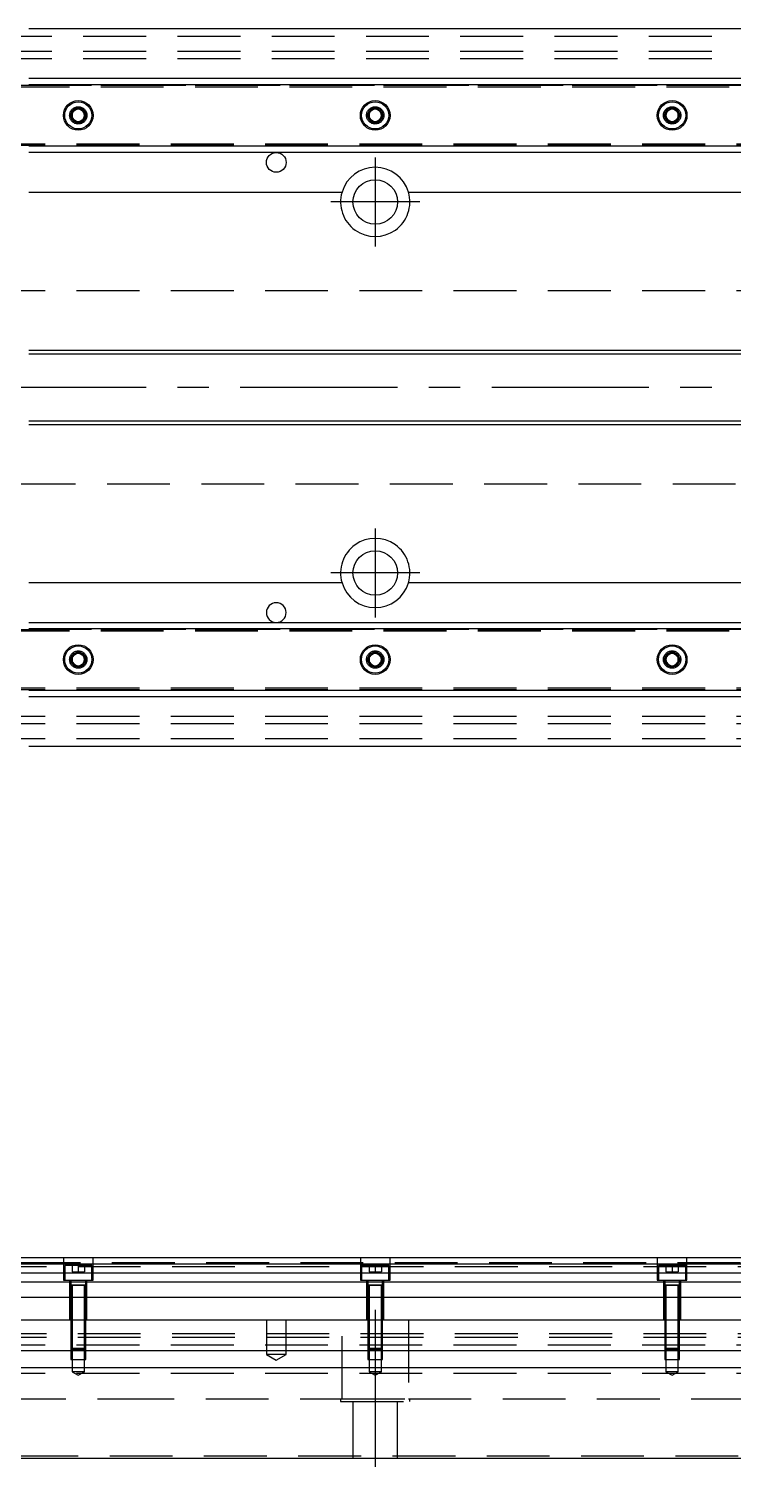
# Model space of a CAD drawing. Extents: x -10 to 845, y -288 to 77.
# Drawn here: x 370 to 512.3, y -218.4 to 72.5 of the extents above; entities that cross this region are included whole.
import ezdxf

# ---------------------------------------------------------------- set-up
doc = ezdxf.new("R2010")
doc.units = 0
doc.linetypes.add('CENTER', pattern=[50.8, 31.75, -6.35, 6.35, -6.35])
doc.linetypes.add('DASHED', pattern=[19.05, 12.7, -6.35])
doc.layers.get('0').update_dxf_attribs({"linetype": 'CONTINUOUS'})
doc.layers.add('CENTER', color=1, linetype='CENTER')

msp = doc.modelspace()

# ---------------------------------------------------------------- linework, layer by layer
at = {"color": 3, "linetype": 'DASHED'}
for p, q in [((0, 71), (640, 71)), ((0, 68), (640, 68)), ((0, 66.5), (640, 66.5)), ((365.5, 61.1), (640, 61.1)), ((370, 61.1147), (640, 61.1147)), ((365.5, 60.8), (640, 60.8)), ((378.5, 55), (378.52041, 55.24661)), ((438.5, 55), (438.52041, 55.24661)), ((498.5, 55), (498.52041, 55.24661)), ((640, 49.2), (365.5, 49.2)), ((640, 48.9), (365.5, 48.9)), ((640, 48.8853), (370, 48.8853)), ((640, 19.5), (61.969694, 19.5)), ((61.969694, -19.5), (640, -19.5)), ((365.5, -48.9), (640, -48.9)), ((365.5, -49.2), (640, -49.2)), ((370, -48.8853), (640, -48.8853)), ((381.477374, -54.74045), (381.5, -55)), ((441.477374, -54.74045), (441.5, -55)), ((501.477374, -54.74045), (501.5, -55)), ((640, -60.8), (365.5, -60.8)), ((640, -61.1), (365.5, -61.1)), ((640, -61.1147), (370, -61.1147)), ((640, -66.5), (0, -66.5)), ((640, -68), (0, -68)), ((640, -71), (0, -71)), ((590, -176.95), (365.5, -176.95)), ((377, -175.95), (377, -180.45)), ((382.75, -177.45), (377.25, -177.45)), ((377.25, -177.45), (377.25, -180.45)), ((378.75, -177.45), (378.75, -178.75)), ((380, -177.45), (380, -178.75)), ((381.25, -177.45), (381.25, -178.75)), ((382.75, -180.45), (382.75, -177.45)), ((383, -180.45), (383, -175.95)), ((437, -175.95), (437, -180.45)), ((442.75, -177.45), (437.25, -177.45)), ((437.25, -177.45), (437.25, -180.45)), ((438.75, -177.45), (438.75, -178.75)), ((440, -177.45), (440, -178.75)), ((441.25, -177.45), (441.25, -178.75)), ((442.75, -180.45), (442.75, -177.45)), ((443, -180.45), (443, -175.95)), ((497, -175.95), (497, -180.45)), ((502.75, -177.45), (497.25, -177.45)), ((497.25, -177.45), (497.25, -180.45)), ((498.75, -177.45), (498.75, -178.75)), ((500, -177.45), (500, -178.75)), ((501.25, -177.45), (501.25, -178.75)), ((502.75, -180.45), (502.75, -177.45)), ((503, -180.45), (503, -175.95)), ((37, -177.7), (590, -177.7)), ((378.75, -178.75), (380, -178.75)), ((380, -178.75), (381.25, -178.75)), ((438.75, -178.75), (440, -178.75)), ((440, -178.75), (441.25, -178.75)), ((498.75, -178.75), (500, -178.75)), ((500, -178.75), (501.25, -178.75)), ((377, -180.45), (383, -180.45)), ((378.25, -180.45), (378.25, -188.45)), ((381.500006, -181.45), (378.499994, -181.45)), ((379.998804, -181.45), (378.499994, -181.45)), ((381.500006, -181.45), (378.499994, -181.45)), ((378.5, -180.45), (378.5, -181.45)), ((378.5, -181.445), (378.5, -181.45)), ((378.5, -181.45), (378.62467, -181.45)), ((378.624678, -181.45), (378.5, -181.45)), ((378.5, -181.45), (378.5, -188.45)), ((378.5, -181.45), (378.5, -181.455)), ((378.62467, -181.45), (381.375392, -181.45)), ((379.998804, -181.45), (378.624678, -181.45)), ((378.75, -181.45), (378.75, -188.45)), ((381.500006, -181.45), (379.998804, -181.45)), ((381.37533, -181.45), (379.998804, -181.45)), ((381.25, -188.45), (381.25, -181.45)), ((381.5, -181.45), (381.37533, -181.45)), ((381.375392, -181.45), (381.5, -181.45)), ((381.5, -181.45), (381.5, -180.45)), ((381.5, -181.45), (381.5, -181.445)), ((381.5, -188.45), (381.5, -181.45)), ((381.5, -181.455), (381.5, -181.45)), ((381.75, -188.45), (381.75, -180.45)), ((437, -180.45), (443, -180.45)), ((438.25, -180.45), (438.25, -188.45)), ((441.500006, -181.45), (438.499994, -181.45)), ((439.998804, -181.45), (438.499994, -181.45)), ((438.5, -180.45), (438.5, -181.45)), ((438.5, -181.445), (438.5, -181.45)), ((438.5, -181.45), (438.62467, -181.45)), ((438.624678, -181.45), (438.5, -181.45)), ((438.5, -181.45), (438.5, -181.455)), ((438.5, -181.45), (438.5, -188.45)), ((438.62467, -181.45), (441.375392, -181.45)), ((439.998804, -181.45), (438.624678, -181.45)), ((438.75, -181.45), (438.75, -188.45)), ((441.500006, -181.45), (439.998804, -181.45)), ((441.37533, -181.45), (439.998804, -181.45)), ((441.25, -188.45), (441.25, -181.45)), ((441.5, -181.45), (441.37533, -181.45)), ((441.375392, -181.45), (441.5, -181.45)), ((441.5, -181.45), (441.5, -180.45)), ((441.5, -181.45), (441.5, -181.445)), ((441.5, -181.455), (441.5, -181.45)), ((441.5, -188.45), (441.5, -181.45)), ((441.75, -188.45), (441.75, -180.45)), ((497, -180.45), (503, -180.45)), ((498.25, -180.45), (498.25, -188.45)), ((501.500006, -181.45), (498.499994, -181.45)), ((499.998804, -181.45), (498.499994, -181.45)), ((498.5, -180.45), (498.5, -181.45)), ((498.5, -181.445), (498.5, -181.45)), ((498.5, -181.45), (498.62467, -181.45)), ((498.624678, -181.45), (498.5, -181.45)), ((498.5, -181.45), (498.5, -181.455)), ((498.5, -181.45), (498.5, -188.45)), ((498.62467, -181.45), (501.375392, -181.45)), ((499.998804, -181.45), (498.624678, -181.45)), ((498.75, -181.45), (498.75, -188.45)), ((501.500006, -181.45), (499.998804, -181.45)), ((501.37533, -181.45), (499.998804, -181.45)), ((501.25, -188.45), (501.25, -181.45)), ((501.5, -181.45), (501.37533, -181.45)), ((501.375392, -181.45), (501.5, -181.45)), ((501.5, -181.45), (501.5, -180.45)), ((501.5, -181.45), (501.5, -181.445)), ((501.5, -181.455), (501.5, -181.45)), ((501.5, -188.45), (501.5, -181.45)), ((501.75, -188.45), (501.75, -180.45)), ((378.5, -188.45), (378.5, -194.2)), ((378.500006, -188.45), (378.500002, -194.2)), ((378.75, -188.45), (378.75, -194.45)), ((381.25, -194.45), (381.25, -188.45)), ((381.499998, -194.2), (381.499994, -188.45)), ((381.5, -194.2), (381.5, -188.45)), ((418, -188.45), (418, -195.45)), ((422, -195.45), (422, -188.45)), ((433.291796, -204.45), (433.291796, -188.45)), ((438.5, -188.45), (438.5, -194.2)), ((438.500006, -188.45), (438.500002, -194.2)), ((438.75, -188.45), (438.75, -194.45)), ((441.25, -194.45), (441.25, -188.45)), ((441.499998, -194.2), (441.499994, -188.45)), ((441.5, -194.2), (441.5, -188.45)), ((446.708204, -188.45), (446.708204, -204.45)), ((498.5, -188.45), (498.5, -194.2)), ((498.500006, -188.45), (498.500002, -194.2)), ((498.75, -188.45), (498.75, -194.45)), ((501.25, -194.45), (501.25, -188.45)), ((501.499998, -194.2), (501.499994, -188.45)), ((501.5, -194.2), (501.5, -188.45)), ((37, -191.2), (590, -191.2)), ((37, -191.95), (590, -191.95)), ((640, -193.6), (0, -193.6)), ((378.5, -194.2), (381.5, -194.2)), ((378.5, -194.2), (378.75, -194.45)), ((378.500002, -194.2), (378.500006, -194.75)), ((378.500006, -194.75), (378.500006, -196.45)), ((381.25, -194.45), (378.75, -194.45)), ((378.75, -194.45), (378.75, -196.45)), ((381.25, -194.45), (381.5, -194.2)), ((381.25, -196.45), (381.25, -194.45)), ((381.499994, -194.75), (381.499998, -194.2)), ((381.499994, -196.45), (381.499994, -194.75)), ((438.5, -194.2), (441.5, -194.2)), ((438.5, -194.2), (438.75, -194.45)), ((438.500002, -194.2), (438.500006, -194.75)), ((438.500006, -194.75), (438.500006, -196.45)), ((441.25, -194.45), (438.75, -194.45)), ((438.75, -194.45), (438.75, -196.45)), ((441.25, -194.45), (441.5, -194.2)), ((441.25, -196.45), (441.25, -194.45)), ((441.499994, -194.75), (441.499998, -194.2)), ((441.499994, -196.45), (441.499994, -194.75)), ((498.5, -194.2), (501.5, -194.2)), ((498.5, -194.2), (498.75, -194.45)), ((498.500002, -194.2), (498.500006, -194.75)), ((498.500006, -194.75), (498.500006, -196.45)), ((501.25, -194.45), (498.75, -194.45)), ((498.75, -194.45), (498.75, -196.45)), ((501.25, -194.45), (501.5, -194.2)), ((501.25, -196.45), (501.25, -194.45)), ((501.499994, -194.75), (501.499998, -194.2)), ((501.499994, -196.45), (501.499994, -194.75)), ((378.500006, -196.45), (381.499994, -196.45)), ((378.75, -196.45), (378.75, -198.95)), ((381.25, -198.95), (381.25, -196.45)), ((422, -195.45), (418, -195.45)), ((418, -195.45), (420, -196.6047)), ((420, -196.6047), (422, -195.45)), ((438.500006, -196.45), (441.499994, -196.45)), ((438.75, -196.45), (438.75, -198.95)), ((441.25, -198.95), (441.25, -196.45)), ((498.500006, -196.45), (501.499994, -196.45)), ((498.75, -196.45), (498.75, -198.95)), ((501.25, -198.95), (501.25, -196.45)), ((640, -199.3), (0, -199.3)), ((381.25, -198.95), (378.75, -198.95)), ((378.75, -198.95), (380, -199.671688)), ((380, -199.671688), (381.25, -198.95)), ((441.25, -198.95), (438.75, -198.95)), ((438.75, -198.95), (440, -199.671688)), ((440, -199.671688), (441.25, -198.95)), ((501.25, -198.95), (498.75, -198.95)), ((498.75, -198.95), (500, -199.671688)), ((500, -199.671688), (501.25, -198.95)), ((326.708204, -204.45), (386.708204, -204.45)), ((386.708204, -204.45), (433.291796, -204.45)), ((433, -204.45), (433, -204.95)), ((433, -204.95), (447, -204.95)), ((433.291796, -204.45), (446.708204, -204.45)), ((435.5, -204.95), (435.5, -216.45)), ((444.5, -216.45), (444.5, -204.95)), ((446.708204, -204.45), (553.291796, -204.45)), ((447, -204.95), (447, -204.45)), ((62.499994, -215.95), (640, -215.95))]:
    msp.add_line(p, q, dxfattribs=at)
at = {"color": 7, "linetype": 'CONTINUOUS'}
for p, q in [((640, 72.5), (370, 72.5)), ((370, 62.5), (640, 62.5)), ((370, 61.247728), (640, 61.247728)), ((378.75, 55.721688), (380, 56.443376)), ((378.75, 54.278312), (378.75, 55.721688)), ((380, 56.443376), (381.25, 55.721688)), ((381.25, 55.721688), (381.25, 54.278312)), ((438.75, 55.721688), (440, 56.443376)), ((438.75, 54.278312), (438.75, 55.721688)), ((440, 56.443376), (441.25, 55.721688)), ((441.25, 55.721688), (441.25, 54.278312)), ((498.75, 55.721688), (500, 56.443376)), ((498.75, 54.278312), (498.75, 55.721688)), ((500, 56.443376), (501.25, 55.721688)), ((501.25, 55.721688), (501.25, 54.278312)), ((380, 53.556624), (378.75, 54.278312)), ((381.25, 54.278312), (380, 53.556624)), ((440, 53.556624), (438.75, 54.278312)), ((441.25, 54.278312), (440, 53.556624)), ((500, 53.556624), (498.75, 54.278312)), ((501.25, 54.278312), (500, 53.556624)), ((640, 48.752272), (370, 48.752272)), ((640, 47.5), (370, 47.5)), ((370, 39.5), (433.291796, 39.5)), ((446.708204, 39.5), (553.291796, 39.5)), ((590, 7.5), (370, 7.5)), ((370, -7.5), (590, -7.5)), ((433.291796, -39.5), (370, -39.5)), ((553.291796, -39.5), (446.708204, -39.5)), ((370, -47.5), (640, -47.5)), ((370, -48.752272), (640, -48.752272)), ((378.75, -54.278312), (380, -53.556624)), ((378.75, -55.721688), (378.75, -54.278312)), ((380, -53.556624), (381.25, -54.278312)), ((381.25, -54.278312), (381.25, -55.721688)), ((438.75, -54.278312), (440, -53.556624)), ((438.75, -55.721688), (438.75, -54.278312)), ((440, -53.556624), (441.25, -54.278312)), ((441.25, -54.278312), (441.25, -55.721688)), ((498.75, -54.278312), (500, -53.556624)), ((498.75, -55.721688), (498.75, -54.278312)), ((500, -53.556624), (501.25, -54.278312)), ((501.25, -54.278312), (501.25, -55.721688)), ((380, -56.443376), (378.75, -55.721688)), ((381.25, -55.721688), (380, -56.443376)), ((440, -56.443376), (438.75, -55.721688)), ((441.25, -55.721688), (440, -56.443376)), ((500, -56.443376), (498.75, -55.721688)), ((501.25, -55.721688), (500, -56.443376)), ((640, -61.247728), (370, -61.247728)), ((640, -62.5), (370, -62.5)), ((370, -72.5), (640, -72.5)), ((640, -175.95), (365.5, -175.95)), ((640, -177.202272), (365.5, -177.202272)), ((365.5, -178.97668), (640, -178.97668)), ((640, -180.873076), (365.5, -180.873076)), ((640, -183.927372), (365.5, -183.927372)), ((0, -188.45), (640, -188.45)), ((640, -194.75), (0, -194.75)), ((640, -198.15), (0, -198.15)), ((0, -216.45), (640, -216.45))]:
    msp.add_line(p, q, dxfattribs=at)
at = {"color": 3, "linetype": 'CONTINUOUS'}
for p, q in [((590, 6.75), (370, 6.75)), ((370, -6.75), (590, -6.75))]:
    msp.add_line(p, q, dxfattribs=at)
at = {"color": 7, "linetype": 'CONTINUOUS'}
for centre, radius in [((380, 55), 3), ((380, 55), 2.75), ((440, 55), 3), ((440, 55), 2.75), ((500, 55), 3), ((500, 55), 2.75), ((420, 45.5), 2), ((440, 37.5), 4.5), ((440, -37.5), 4.5), ((380, -55), 3), ((380, -55), 2.75), ((440, -55), 3), ((440, -55), 2.75), ((500, -55), 3), ((500, -55), 2.75)]:
    msp.add_circle(centre, radius, dxfattribs=at)
at = {"color": 3, "linetype": 'DASHED'}
for centre, radius in [((380, 55), 1.75), ((380, 55), 1.5), ((440, 55), 1.75), ((440, 55), 1.5), ((500, 55), 1.75), ((500, 55), 1.5), ((380, -55), 1.75), ((380, -55), 1.5), ((440, -55), 1.75), ((440, -55), 1.5), ((500, -55), 1.75), ((500, -55), 1.5)]:
    msp.add_circle(centre, radius, dxfattribs=at)
at = {"color": 7, "linetype": 'CONTINUOUS'}
for centre, radius, start, end in [((380, 55), 1.25, 120, 180), ((380, 55), 1.25, 60, 120), ((380, 55), 1.25, 0, 60), ((440, 55), 1.25, 120, 180), ((440, 55), 1.25, 60, 120), ((440, 55), 1.25, 0, 60), ((500, 55), 1.25, 120, 180), ((500, 55), 1.25, 60, 120), ((500, 55), 1.25, 0, 60), ((380, 55), 1.25, 180, 240), ((380, 55), 1.25, 240, 300), ((380, 55), 1.25, 300, 0), ((440, 55), 1.25, 180, 240), ((440, 55), 1.25, 240, 300), ((440, 55), 1.25, 300, 0), ((500, 55), 1.25, 180, 240), ((500, 55), 1.25, 240, 300), ((500, 55), 1.25, 300, 0), ((440, 37.5), 7, 16.60155, 163.39845), ((440, 37.5), 7, 163.39845, 16.60155), ((440, -37.5), 7, 343.39845, 196.60155), ((440, -37.5), 7, 196.60155, 343.39845), ((420, -45.5), 2, 90, 270), ((420, -45.5), 2, 270, 90), ((380, -55), 1.25, 120, 180), ((380, -55), 1.25, 180, 240), ((380, -55), 1.25, 60, 120), ((380, -55), 1.25, 0, 60), ((380, -55), 1.25, 300, 0), ((440, -55), 1.25, 120, 180), ((440, -55), 1.25, 180, 240), ((440, -55), 1.25, 60, 120), ((440, -55), 1.25, 0, 60), ((440, -55), 1.25, 300, 0), ((500, -55), 1.25, 120, 180), ((500, -55), 1.25, 180, 240), ((500, -55), 1.25, 60, 120), ((500, -55), 1.25, 0, 60), ((500, -55), 1.25, 300, 0), ((380, -55), 1.25, 240, 300), ((440, -55), 1.25, 240, 300), ((500, -55), 1.25, 240, 300)]:
    msp.add_arc(centre, radius, start, end, dxfattribs=at)
at = {"layer": 'CENTER', "color": 1, "linetype": 'CENTER'}
for p, q in [((440, 46.5), (440, 28.5)), ((449, 37.5), (431, 37.5)), ((698.492256, 0), (-10.32213, 0)), ((440, -28.5), (440, -46.5)), ((449, -37.5), (431, -37.5)), ((440, -186.45), (440, -218.45))]:
    msp.add_line(p, q, dxfattribs=at)

doc.saveas('drawing.dxf')
